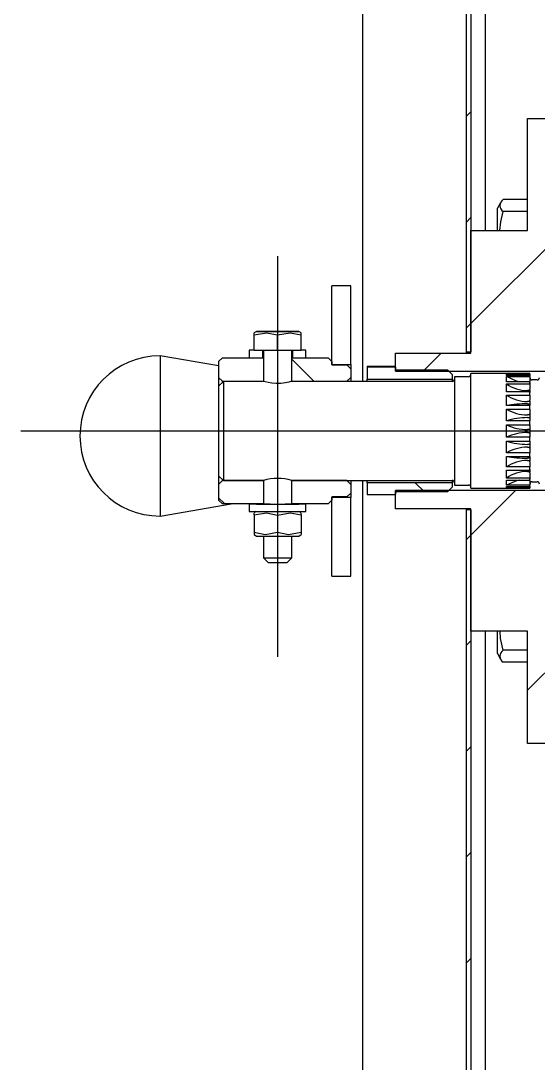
# Model space of a CAD drawing. Header units: millimetres. Extents: x 0 to 594, y 0 to 420.
# Drawn here: x 270.95 to 281.92, y 249.09 to 271.2 of the extents above; entities that cross this region are included whole.
import ezdxf

# ---------------------------------------------------------------- set-up
doc = ezdxf.new("R2010")
doc.units = ezdxf.units.MM
doc.layers.add('FORMAT', color=7, linetype='Continuous')

# ---------------------------------------------------------------- blocks, each defined once
blk = doc.blocks.new('SW_HATCH_0')
at = {"color": 0, "linetype": 'Continuous', "lineweight": 18}
for p, q in [((-6.7, 105.553), (-6.8, 105.453)), ((-6.7, 103.308), (-6.8, 103.208)), ((-4.45, 103.313), (-6.7, 101.063)), ((-6.7, 101.063), (-6.8, 100.963)), ((-7.33, 100.433), (-7.715, 100.048)), ((-10.5, 100.303), (-10.035, 99.838)), ((-7.88, 97.683), (-7.685, 97.488)), ((-12.05, 97.362), (-11.92, 97.233)), ((-5.755, 97.518), (-6.7, 96.573)), ((-6.7, 96.573), (-6.8, 96.473)), ((-3.325, 95.458), (-5.5, 93.283)), ((-6.7, 94.328), (-6.8, 94.228)), ((-6.7, 92.083), (-6.8, 91.983)), ((-6.7, 89.838), (-6.8, 89.738)), ((-6.7, 87.593), (-6.8, 87.493))]:
    blk.add_line(p, q, dxfattribs=at)

msp = doc.modelspace()

# ---------------------------------------------------------------- linework, layer by layer
at = {"layer": 'FORMAT'}
for p, q in [((278.192, 352.505), (278.192, 263.555)), ((280.392, 350.505), (280.392, 264.18)), ((280.492, 350.505), (280.492, 264.18)), ((280.792, 343.705), (280.792, 266.755)), ((281.692, 266.755), (281.692, 269.135)), ((281.692, 269.135), (282.392, 269.135)), ((281.692, 267.413), (281.177, 267.413)), ((281.119, 267.345), (281.052, 267.23)), ((281.052, 266.755), (281.052, 267.23)), ((281.692, 267.159), (281.177, 267.159)), ((280.492, 266.755), (281.692, 266.755)), ((280.492, 264.155), (280.492, 266.755)), ((276.392, 266.215), (276.392, 257.715)), ((277.942, 265.585), (277.542, 265.585)), ((277.542, 265.584), (277.542, 265.585)), ((277.942, 265.584), (277.542, 265.584)), ((277.542, 263.915), (277.542, 265.584)), ((277.942, 265.585), (277.942, 265.584)), ((277.942, 263.915), (277.942, 265.584)), ((275.942, 264.615), (275.892, 264.586)), ((275.892, 264.541), (275.892, 264.583)), ((275.892, 264.214), (275.892, 264.541)), ((276.392, 264.214), (276.392, 264.54)), ((276.892, 264.586), (276.842, 264.615)), ((276.892, 264.541), (276.892, 264.583)), ((276.892, 264.214), (276.892, 264.541)), ((275.142, 263.887), (273.902, 264.098)), ((273.902, 264.098), (273.902, 261.027)), ((275.142, 263.975), (275.222, 264.055)), ((275.222, 264.055), (276.092, 264.055)), ((275.892, 264.215), (275.792, 264.215)), ((275.792, 264.055), (276.073, 264.055)), ((276.392, 264.214), (275.892, 264.214)), ((276.092, 264.055), (276.073, 264.055)), ((276.092, 264.214), (276.092, 263.555)), ((276.892, 264.214), (276.392, 264.214)), ((276.692, 263.555), (276.692, 264.214)), ((276.712, 264.055), (276.692, 264.055)), ((276.692, 264.055), (277.462, 264.055)), ((276.712, 264.055), (276.992, 264.055)), ((276.992, 264.215), (276.892, 264.215)), ((277.462, 264.055), (277.542, 263.975)), ((278.892, 263.77), (278.892, 264.155)), ((278.892, 264.155), (280.492, 264.155)), ((280.392, 264.18), (280.492, 264.18)), ((280.392, 264.18), (280.392, 264.155)), ((275.142, 263.975), (275.142, 263.64)), ((277.542, 263.975), (277.542, 263.905)), ((277.542, 263.915), (277.942, 263.915)), ((277.542, 263.905), (277.862, 263.905)), ((277.862, 263.905), (277.942, 263.825)), ((277.942, 263.915), (277.942, 263.825)), ((277.942, 263.825), (277.942, 263.64)), ((278.292, 263.876), (278.892, 263.876)), ((278.292, 263.876), (278.292, 263.855)), ((278.892, 263.855), (278.292, 263.855)), ((278.292, 263.855), (278.292, 263.605)), ((278.892, 263.855), (278.892, 263.8)), ((275.142, 263.64), (275.222, 263.56)), ((275.142, 263.64), (275.142, 263.455)), ((277.862, 263.56), (277.942, 263.64)), ((277.942, 263.64), (277.942, 263.555)), ((278.292, 263.605), (280.092, 263.605)), ((278.292, 263.555), (278.292, 263.605)), ((278.892, 263.8), (279.992, 263.8)), ((278.892, 263.77), (283.232, 263.77)), ((279.992, 263.8), (280.092, 263.7)), ((280.092, 263.7), (280.092, 263.605)), ((280.092, 263.605), (280.092, 263.555)), ((280.442, 263.655), (280.142, 263.655)), ((280.142, 263.655), (280.142, 261.355)), ((281.742, 263.72), (280.492, 263.72)), ((280.492, 261.29), (280.492, 263.72)), ((281.242, 263.681), (281.242, 263.719)), ((281.242, 263.719), (281.742, 263.719)), ((281.342, 263.681), (281.242, 263.719)), ((281.742, 263.681), (281.242, 263.681)), ((281.242, 263.657), (281.742, 263.657)), ((281.242, 263.548), (281.242, 263.657)), ((281.742, 263.719), (281.742, 263.72)), ((281.742, 263.719), (281.742, 263.681)), ((281.742, 263.657), (281.742, 263.681)), ((281.742, 263.657), (281.742, 263.551)), ((281.746, 263.607), (281.742, 263.607)), ((281.746, 263.599), (281.746, 263.607)), ((275.242, 263.555), (275.142, 263.455)), ((275.142, 263.455), (275.142, 261.555)), ((275.222, 263.535), (275.222, 263.56)), ((275.222, 263.56), (276.092, 263.56)), ((276.092, 263.555), (275.242, 263.555)), ((275.242, 263.555), (275.242, 261.455)), ((276.692, 263.56), (277.862, 263.56)), ((280.092, 263.555), (276.692, 263.555)), ((277.862, 263.56), (277.862, 263.555)), ((281.742, 263.548), (281.242, 263.548)), ((281.242, 263.501), (281.742, 263.501)), ((281.242, 263.331), (281.242, 263.501)), ((281.746, 263.526), (281.742, 263.551)), ((281.742, 263.501), (281.742, 263.548)), ((281.746, 263.526), (281.742, 263.526)), ((281.742, 263.501), (281.742, 263.389)), ((281.746, 263.362), (281.742, 263.389)), ((281.746, 263.501), (281.746, 263.526)), ((281.892, 263.585), (281.792, 263.585)), ((281.742, 263.331), (281.242, 263.331)), ((281.242, 263.265), (281.742, 263.265)), ((281.242, 263.046), (281.242, 263.265)), ((281.746, 263.362), (281.688, 263.362)), ((281.742, 263.265), (281.742, 263.331)), ((281.742, 263.265), (281.742, 263.155)), ((281.746, 263.128), (281.742, 263.155)), ((281.746, 263.322), (281.746, 263.362)), ((281.742, 263.046), (281.242, 263.046)), ((281.242, 262.967), (281.742, 262.967)), ((281.242, 262.718), (281.242, 262.967)), ((281.746, 263.128), (281.688, 263.128)), ((281.688, 263.078), (281.746, 263.078)), ((281.742, 263.072), (281.746, 263.078)), ((281.742, 263.072), (281.742, 263.046)), ((281.742, 262.967), (281.742, 263.046)), ((281.742, 262.967), (281.742, 262.868)), ((281.746, 263.078), (281.746, 263.128)), ((281.742, 262.718), (281.242, 262.718)), ((281.746, 262.844), (281.688, 262.844)), ((281.688, 262.786), (281.746, 262.786)), ((281.746, 262.844), (281.742, 262.868)), ((281.742, 262.773), (281.746, 262.786)), ((281.742, 262.773), (281.742, 262.718)), ((281.742, 262.632), (281.742, 262.718)), ((281.746, 262.786), (281.746, 262.844)), ((270.949, 262.505), (305.136, 262.505)), ((281.242, 262.632), (281.742, 262.632)), ((281.242, 262.372), (281.242, 262.632)), ((281.746, 262.532), (281.688, 262.532)), ((281.742, 262.632), (281.742, 262.552)), ((281.746, 262.532), (281.742, 262.552)), ((281.746, 262.472), (281.746, 262.532)), ((281.742, 262.372), (281.242, 262.372)), ((281.242, 262.287), (281.742, 262.287)), ((281.242, 262.037), (281.242, 262.287)), ((281.688, 262.472), (281.746, 262.472)), ((281.742, 262.453), (281.746, 262.472)), ((281.742, 262.453), (281.742, 262.372)), ((281.742, 262.287), (281.742, 262.372)), ((281.742, 262.287), (281.742, 262.232)), ((281.746, 262.219), (281.688, 262.219)), ((281.688, 262.161), (281.746, 262.161)), ((281.746, 262.219), (281.742, 262.232)), ((281.742, 262.137), (281.746, 262.161)), ((281.742, 262.137), (281.742, 262.037)), ((281.746, 262.161), (281.746, 262.219)), ((281.742, 262.037), (281.242, 262.037)), ((281.242, 261.959), (281.742, 261.959)), ((281.242, 261.74), (281.242, 261.959)), ((281.746, 261.928), (281.688, 261.928)), ((281.688, 261.877), (281.746, 261.877)), ((281.742, 261.959), (281.742, 262.037)), ((281.742, 261.959), (281.742, 261.934)), ((281.746, 261.928), (281.742, 261.934)), ((281.742, 261.851), (281.746, 261.877)), ((281.742, 261.851), (281.742, 261.74)), ((281.746, 261.877), (281.746, 261.928)), ((281.742, 261.74), (281.242, 261.74)), ((281.242, 261.675), (281.742, 261.675)), ((281.242, 261.505), (281.242, 261.675)), ((281.688, 261.645), (281.746, 261.645)), ((281.742, 261.675), (281.742, 261.74)), ((281.742, 261.618), (281.746, 261.645)), ((281.742, 261.618), (281.742, 261.505)), ((281.746, 261.645), (281.746, 261.684)), ((275.142, 261.555), (275.242, 261.455)), ((275.142, 261.555), (275.142, 261.37)), ((275.222, 261.45), (275.142, 261.37)), ((275.222, 261.45), (275.222, 261.475)), ((276.092, 261.45), (275.222, 261.45)), ((275.242, 261.455), (276.092, 261.455)), ((276.092, 261.455), (276.092, 261.45)), ((276.692, 261.45), (276.692, 261.455)), ((276.692, 261.455), (280.092, 261.455)), ((277.862, 261.45), (276.692, 261.45)), ((277.862, 261.455), (277.862, 261.45)), ((277.942, 261.37), (277.862, 261.45)), ((277.942, 261.455), (277.942, 261.37)), ((278.192, 261.455), (278.192, 172.505)), ((278.292, 261.405), (278.292, 261.455)), ((280.092, 261.405), (278.292, 261.405)), ((278.292, 261.405), (278.292, 261.154)), ((280.092, 261.455), (280.092, 261.405)), ((280.092, 261.405), (280.092, 261.31)), ((281.742, 261.505), (281.242, 261.505)), ((281.242, 261.459), (281.742, 261.459)), ((281.242, 261.351), (281.242, 261.459)), ((281.742, 261.459), (281.742, 261.505)), ((281.742, 261.456), (281.746, 261.482)), ((281.742, 261.482), (281.746, 261.482)), ((281.742, 261.456), (281.742, 261.351)), ((281.742, 261.401), (281.746, 261.401)), ((281.746, 261.482), (281.746, 261.506)), ((281.746, 261.401), (281.746, 261.41)), ((281.792, 261.425), (281.892, 261.425)), ((275.142, 261.37), (275.142, 261.035)), ((277.942, 261.185), (277.862, 261.105)), ((277.942, 261.37), (277.942, 261.185)), ((277.942, 261.185), (277.942, 261.095)), ((278.892, 260.855), (278.892, 261.24)), ((283.232, 261.24), (278.892, 261.24)), ((279.992, 261.21), (278.892, 261.21)), ((278.892, 261.21), (278.892, 261.154)), ((280.092, 261.31), (279.992, 261.21)), ((280.142, 261.355), (280.442, 261.355)), ((280.492, 261.29), (281.742, 261.29)), ((281.742, 261.351), (281.242, 261.351)), ((281.242, 261.327), (281.742, 261.327)), ((281.242, 261.29), (281.242, 261.327)), ((281.339, 261.327), (281.242, 261.29)), ((281.742, 261.29), (281.242, 261.29)), ((281.742, 261.327), (281.742, 261.351)), ((281.742, 261.327), (281.742, 261.29)), ((281.742, 261.29), (281.742, 261.29)), ((273.902, 261.027), (273.902, 260.698)), ((273.902, 260.698), (275.411, 260.955)), ((275.222, 260.955), (275.142, 261.035)), ((276.092, 260.955), (275.222, 260.955)), ((275.792, 260.955), (275.792, 260.795)), ((276.092, 260.955), (276.092, 260.954)), ((276.692, 260.954), (276.692, 260.955)), ((277.462, 260.955), (276.692, 260.955)), ((276.992, 260.795), (276.992, 260.955)), ((277.542, 261.035), (277.462, 260.955)), ((277.862, 261.105), (277.542, 261.105)), ((277.542, 261.105), (277.542, 261.035)), ((277.942, 261.095), (277.542, 261.095)), ((277.542, 259.426), (277.542, 261.095)), ((277.942, 259.426), (277.942, 261.095)), ((278.292, 261.154), (278.892, 261.154)), ((275.941, 260.794), (275.892, 260.766)), ((275.892, 260.721), (275.892, 260.762)), ((275.892, 260.721), (275.892, 260.348)), ((276.392, 260.72), (276.392, 260.347)), ((276.892, 260.766), (276.844, 260.794)), ((276.892, 260.721), (276.892, 260.762)), ((276.892, 260.721), (276.892, 260.348)), ((280.492, 260.855), (278.892, 260.855)), ((280.392, 260.855), (280.392, 260.83)), ((280.492, 260.83), (280.392, 260.83)), ((280.392, 260.83), (280.392, 174.505)), ((280.492, 258.255), (280.492, 260.855)), ((280.492, 260.83), (280.492, 174.505)), ((275.892, 260.348), (275.892, 260.307)), ((275.892, 260.304), (275.942, 260.275)), ((276.842, 260.275), (276.892, 260.304)), ((276.892, 260.348), (276.892, 260.307)), ((276.092, 260.274), (276.092, 259.815)), ((276.692, 259.815), (276.692, 260.274)), ((276.092, 259.815), (276.192, 259.715)), ((276.592, 259.715), (276.692, 259.815)), ((277.542, 259.426), (277.942, 259.426)), ((281.692, 258.255), (280.492, 258.255)), ((280.792, 258.255), (280.792, 181.305)), ((281.052, 257.78), (281.052, 258.255)), ((281.692, 255.875), (281.692, 258.255)), ((281.692, 257.851), (281.177, 257.851)), ((281.052, 257.78), (281.119, 257.665)), ((281.692, 257.597), (281.177, 257.597)), ((282.392, 255.875), (281.692, 255.875))]:
    msp.add_line(p, q, dxfattribs=at)
at = {"layer": 'FORMAT', "flags": 128}
for points in [[(281.106, 266.755), (281.125, 266.939), (281.177, 267.159)], [(275.892, 264.541), (276.16, 264.585), (276.392, 264.54)], [(275.942, 264.615), (275.961, 264.614), (276.014, 264.614), (276.098, 264.614), (276.206, 264.614), (276.328, 264.614), (276.457, 264.614), (276.579, 264.614), (276.687, 264.614), (276.771, 264.614), (276.824, 264.614), (276.842, 264.615), (276.824, 264.615), (276.771, 264.615), (276.687, 264.615), (276.579, 264.616), (276.457, 264.616), (276.328, 264.616), (276.206, 264.616), (276.098, 264.615), (276.014, 264.615), (275.961, 264.615), (275.942, 264.615)], [(276.392, 264.54), (276.66, 264.585), (276.892, 264.541)], [(281.514, 263.548), (281.455, 263.562), (281.242, 263.657)], [(276.692, 263.555), (276.676, 263.55), (276.63, 263.538), (276.557, 263.524), (276.463, 263.513), (276.363, 263.511), (276.27, 263.518), (276.189, 263.531), (276.127, 263.545), (276.096, 263.554), (276.092, 263.555), (276.093, 263.555)], [(276.691, 261.45), (276.692, 261.45), (276.692, 261.45)], [(281.511, 261.459), (281.455, 261.446), (281.242, 261.351)], [(276.094, 260.955), (276.092, 260.955), (276.092, 260.955)], [(275.892, 260.721), (276.16, 260.765), (276.392, 260.72)], [(276.392, 260.72), (276.66, 260.765), (276.892, 260.721)], [(276.392, 260.347), (276.125, 260.303), (275.892, 260.348)], [(276.892, 260.348), (276.625, 260.303), (276.392, 260.347)], [(281.177, 257.851), (281.12, 258.099), (281.109, 258.255)]]:
    msp.add_lwpolyline(points, dxfattribs=at)
at = {"layer": 'FORMAT'}
for centre, radius, start, end in [((281.254, 267.286), 0.148, 121.0951, 238.9049), ((273.902, 262.398), 1.7, 90, 270), ((275.899, 255.981), 8.234, 90.0424, 90.7382), ((276.886, 255.981), 8.234, 89.2618, 89.9576), ((280.092, 263.605), 0.05, 270, 0), ((280.442, 263.705), 0.05, 270, 0), ((281.792, 263.635), 0.05, 180, 270), ((281.892, 263.635), 0.05, 270, 0), ((281.703, 264.19), 0.828, 236.2254, 268.9892), ((281.702, 263.967), 0.839, 236.7742, 269.0337), ((281.691, 259.863), 3.215, 90.0481, 98.0159), ((281.7, 263.753), 0.909, 239.7848, 269.2528), ((281.693, 261.271), 1.515, 90.193, 107.3059), ((281.697, 263.615), 1.083, 245.2017, 269.5531), ((281.697, 261.393), 1.079, 90.4544, 114.8904), ((281.693, 263.744), 1.525, 252.8164, 269.8121), ((281.7, 261.253), 0.908, 90.7551, 120.2727), ((281.691, 265.2), 3.272, 262.1269, 269.9541), ((281.702, 261.039), 0.839, 90.9725, 123.2473), ((281.703, 260.817), 0.828, 91.0141, 123.7601), ((276.392, 260.403), 1.094, 74.0856, 105.9221), ((280.092, 261.405), 0.05, 0, 90), ((281.792, 261.375), 0.05, 90, 180), ((281.892, 261.375), 0.05, 0, 90), ((280.442, 261.305), 0.05, 0, 90), ((276.392, 360.543), 99.59, 269.65481, 270.34519), ((276.392, 319.279), 58.325, 269.68564, 270.31436), ((276.392, 360.383), 99.59, 269.65481, 270.34519), ((276.392, 344.103), 83.83, 269.69244, 270.30756), ((276.392, 314.493), 54.679, 269.6856, 270.3144), ((276.393, 298.526), 38.812, 269.7046, 270.2951), ((281.254, 257.724), 0.148, 121.1038, 238.8962)]:
    msp.add_arc(centre, radius, start, end, dxfattribs=at)
for major_axis, start_param, end_param in [((0, 289.002), 1.564859, 1.565413), ((0, 154.135), 1.559664, 1.560702), ((0, 144.501), 1.560029, 1.563454), ((0, 144.501), 4.719731, 4.723157), ((0, 154.135), 4.722484, 4.723522), ((0, 289.002), 4.717773, 4.718326), ((0, 144.501), 1.578056, 1.581482), ((0, 144.501), 4.701703, 4.705129)]:
    msp.add_ellipse((276.392, 262.499), major_axis=major_axis, ratio=0.002076, start_param=start_param, end_param=end_param, dxfattribs=at)

# ---------------------------------------------------------------- block references
msp.add_blockref('SW_HATCH_0', (287.192, 163.722), dxfattribs=at)

doc.saveas('drawing.dxf')
